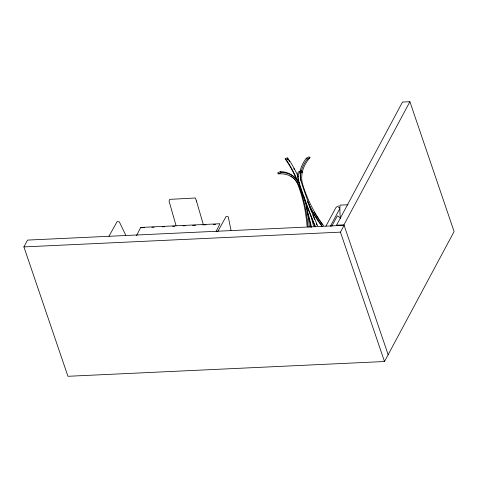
<?xml version="1.0" encoding="UTF-8"?>
<svg xmlns="http://www.w3.org/2000/svg" width="478" height="478" viewBox="0 0 478 478"><rect width="100%" height="100%" fill="white"/><g stroke="black" fill="none" stroke-linecap="round" stroke-linejoin="round"><path stroke-width="0.72" d="M338.52 207.536L338.788 207.398A3.041 2.085 36.2 0 1 339.637 207.918M23.9 246.911L27.557 240.093L344.106 225.317L340.45 232.141L384.497 361.517L67.942 376.294L23.9 246.911L340.45 232.141M108.99 236.21L117.122 221.583L119.339 221.864L125.744 235.2M136.529 235.678L140.651 227.528M216.152 231.322L219.922 223.829M217.615 231.812L226.088 216.498L228.245 216.755L230.999 230.306M325.942 226.124L335.807 207.763L337.032 206.627L338.753 205.934M330.352 226.267L339.643 208.928M331.744 226.309L337.313 215.913A25.394 18.959 28.2 0 1 340.216 217.866M336.703 225.664L336.548 225.192L402.5 102.053L409.897 101.706L454.1 231.555L384.497 361.517M388.148 354.694L343.945 224.845L409.897 101.706M323.528 225.586A184.036 151.233 -47.5 0 1 302.658 184.353A27.127 22.293 -47.5 0 1 309.989 157.722L309.009 156.826L306.35 158.194L304.862 160.238A28.507 23.422 -47.5 0 0 300.041 171.536M309.989 157.722L307.33 159.09L305.836 161.134A28.507 23.422 -47.5 0 0 301.463 170.586M296.677 179.668A27.127 6.351 62.8 0 0 285.151 158.881L287.159 157.848L289.728 160.943A28.507 6.674 62.8 0 1 298.141 176.519M285.151 158.881L286.442 160.064L288.455 159.031M297.334 180.612A28.507 23.422 -47.5 0 0 282.48 171.751L280.251 171.62L277.599 172.982L278.572 173.878A27.127 22.293 -47.5 0 1 299.144 186.157A184.036 151.233 -47.5 0 1 308.047 227.193M278.572 173.878L281.231 172.516L283.46 172.642A28.507 23.422 -47.5 0 1 299.431 183.438M303.56 196.858A185.446 43.408 62.8 0 1 299.664 185.524A28.507 6.674 62.8 0 1 298.595 171.937L301.14 170.646L302.437 171.823A27.127 6.351 62.8 0 0 302.275 185.07A184.036 43.08 62.8 0 0 317.583 225.807M315.57 226.841A184.036 43.08 62.8 0 1 300.262 186.103A27.127 6.351 62.8 0 1 300.423 172.863L302.437 171.823M301.14 170.646L300.608 170.903A28.507 6.674 62.8 0 0 300.16 171.399M140.759 227.432L219.396 223.764M141.488 227.773L144.452 227.636M151.861 227.289L154.083 227.187M162.233 226.805L164.45 226.703M172.6 226.321L174.823 226.219M182.972 225.837L185.195 225.736M192.604 225.389L195.568 225.252M202.977 224.905L205.94 224.768M213.349 224.421L215.572 224.319M336.548 225.192L343.945 224.845M348.062 204.799L340.001 205.116A32.504 13.378 87.7 0 0 340.42 218.518M306.35 158.194L307.33 159.09M299.132 171.68L300.423 172.863M280.251 171.62L281.231 172.516M286.442 160.064L287.714 161.976A28.507 6.674 62.8 0 1 297.86 181.664M203.347 224.654L196.464 201.035M176.018 225.544L169.051 201.071L169.708 199.362L195.394 198.011L196.464 201.059M316.824 224.869A185.446 43.408 62.8 0 1 316.263 223.519M314.602 219.474A185.446 43.408 62.8 0 1 312.726 214.783M311.674 212.124A185.446 43.408 62.8 0 1 309.887 207.5M309.636 206.843A185.446 43.408 62.8 0 1 308.89 204.877M308.4 203.568A185.446 43.408 62.8 0 1 307.677 201.62A185.446 152.392 -47.5 0 0 322.477 226.482M315.092 226.584A185.446 43.408 62.8 0 1 303.787 197.498M287.159 157.848A27.127 6.351 62.8 0 1 289.71 161.564M293.785 168.447A27.127 6.351 62.8 0 1 294.388 169.565M301.307 191.403A185.446 43.408 62.8 0 1 302 193.494M306.231 207.028A185.446 43.408 62.8 0 1 311.447 227.002M311.094 216.259A185.446 43.408 62.8 0 1 313.46 225.963M307.079 211.521A184.036 43.08 62.8 0 1 311.076 227.51M322.369 226.733A185.446 152.392 -47.5 0 1 309.929 207.243M300.548 180.355A28.507 23.422 -47.5 0 1 300.895 173.048M322.548 224.696A184.036 151.233 -47.5 0 1 319.615 220.645M318.802 219.462A184.036 151.233 -47.5 0 1 316.066 215.249M315.689 214.64A184.036 151.233 -47.5 0 1 314.207 212.172M307.067 226.297A184.036 151.233 -47.5 0 0 298.17 185.261A27.127 22.293 -47.5 0 0 290.839 176.059M304.056 196.834A185.446 152.392 -47.5 0 1 309.302 226.853"/></g></svg>
